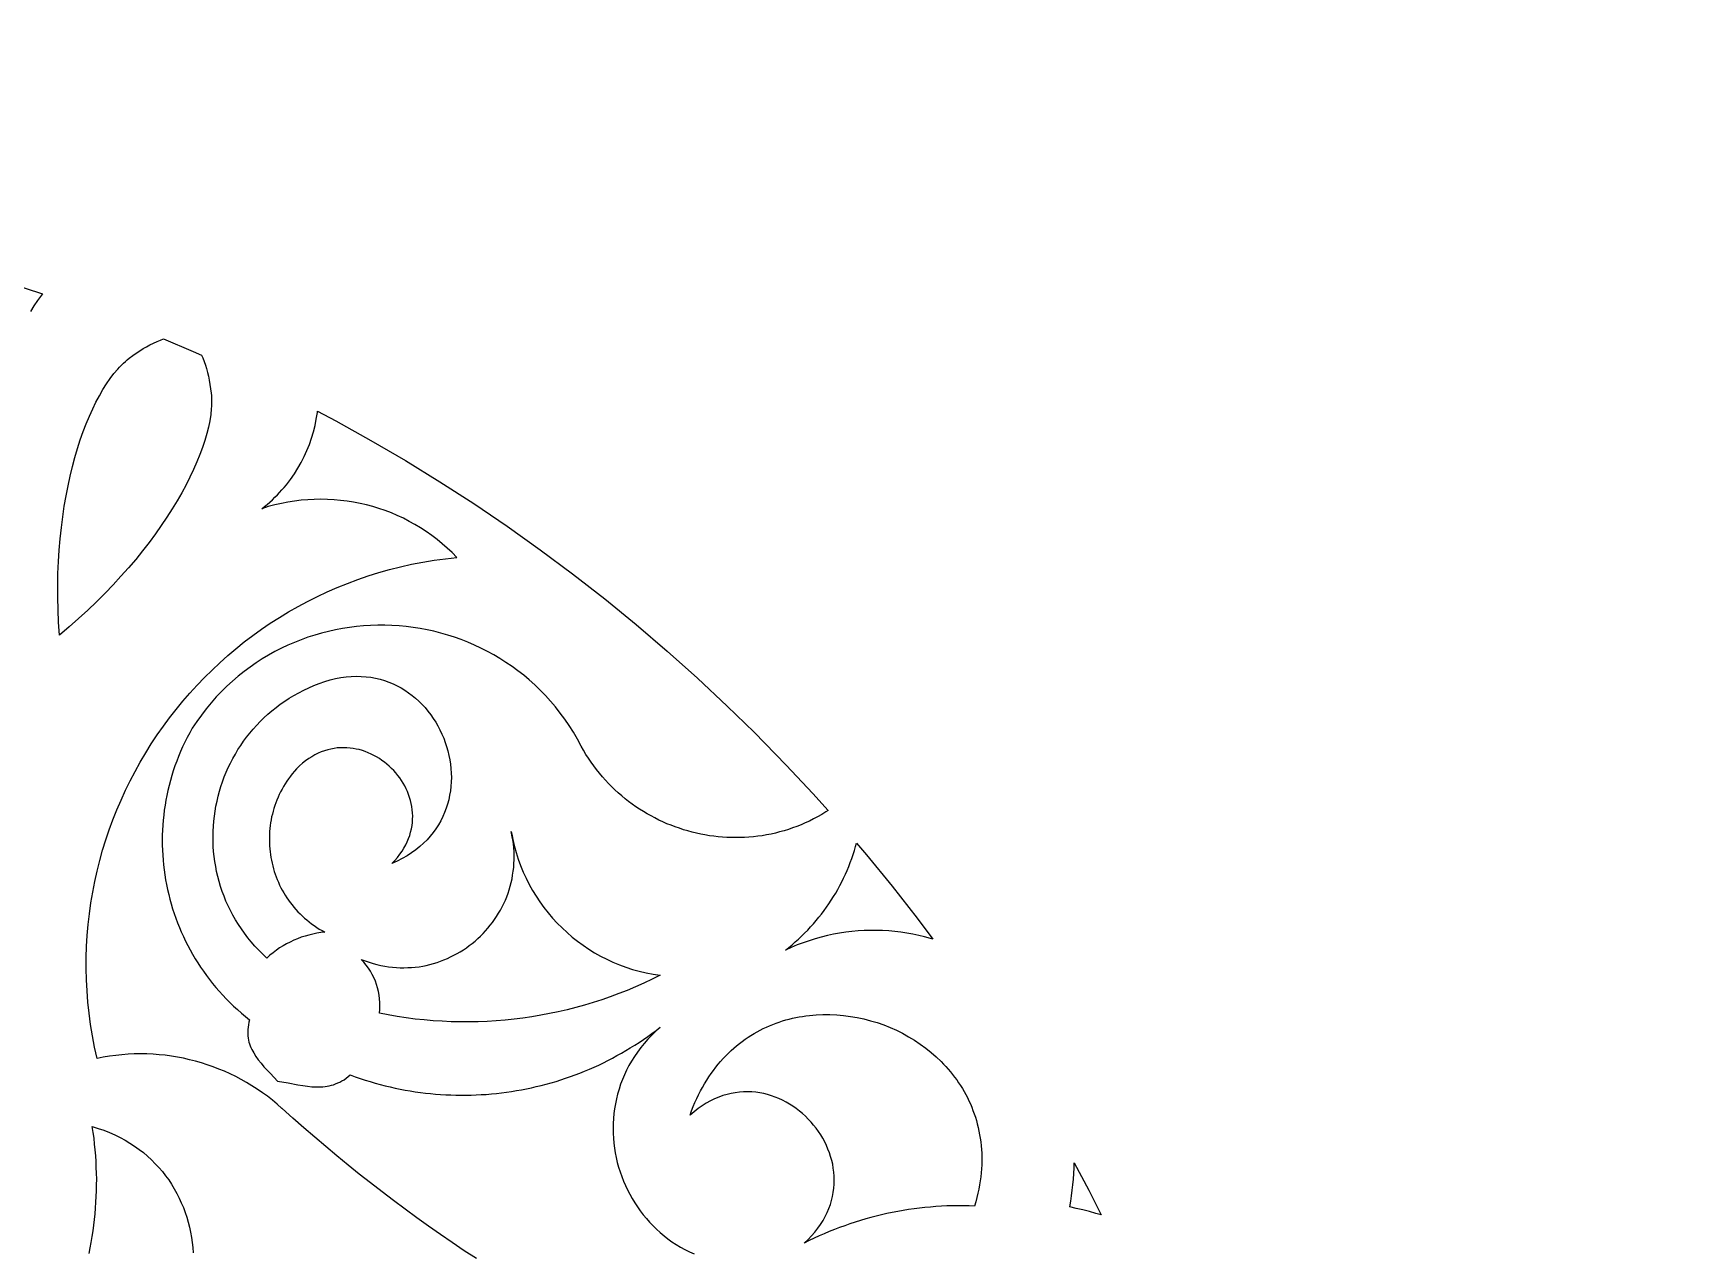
# Model space of a CAD drawing. Extents: x -1903 to -234, y -575 to 545.
# Drawn here: x -1296.4 to -1160.6, y 48.7 to 149.1 of the extents above; entities that cross this region are included whole.
import ezdxf

# ---------------------------------------------------------------- set-up
doc = ezdxf.new("R2010")
doc.units = 0
doc.layers.add('LAYER_1', color=18, linetype='CONTINUOUS')

msp = doc.modelspace()

# ---------------------------------------------------------------- linework, layer by layer
at = {"layer": 'LAYER_1'}
msp.add_lwpolyline([(-1342.91, 545.22, 0.414214), (-1902.91, -14.78, 0.414214), (-1342.91, -574.78, 0.414214), (-782.91, -14.78, 0.414214)], format="xyb", close=True, dxfattribs=at)
msp.add_lwpolyline([(-1342.92, 135.22, -0.080315), (-1295.65, 127.58), (-1295.73, 127.48), (-1296.06, 127.05), (-1296.36, 126.6), (-1296.65, 126.15)], format="xyb", dxfattribs=at)
for points in [[(-1283.23, 122.83), (-1282.56, 122.53), (-1282.46, 122.32), (-1282.34, 122.03), (-1282.24, 121.73), (-1282.15, 121.43), (-1282.06, 121.12), (-1281.99, 120.8), (-1281.92, 120.47), (-1281.86, 120.13), (-1281.81, 119.78), (-1281.76, 119.42), (-1281.74, 119.22), (-1281.73, 119.01), (-1281.72, 118.79), (-1281.73, 118.57), (-1281.73, 118.35), (-1281.75, 118.12), (-1281.8, 117.64), (-1281.88, 117.14), (-1281.99, 116.62), (-1282.12, 116.08), (-1282.29, 115.52), (-1282.48, 114.94), (-1282.69, 114.35), (-1282.94, 113.75), (-1283.21, 113.13), (-1283.51, 112.5), (-1283.83, 111.86), (-1284.19, 111.2), (-1284.57, 110.54), (-1284.97, 109.87), (-1285.41, 109.19), (-1285.87, 108.51), (-1286.35, 107.82), (-1286.87, 107.12), (-1287.41, 106.42), (-1287.97, 105.72), (-1288.57, 105.02), (-1289.19, 104.32), (-1289.83, 103.62), (-1290.5, 102.92), (-1291.2, 102.22), (-1291.93, 101.53), (-1292.68, 100.84), (-1293.45, 100.16), (-1294.26, 99.48), (-1294.33, 100.53), (-1294.37, 101.56), (-1294.4, 102.58), (-1294.4, 103.58), (-1294.38, 104.56), (-1294.34, 105.53), (-1294.28, 106.48), (-1294.2, 107.42), (-1294.1, 108.33), (-1293.99, 109.22), (-1293.86, 110.1), (-1293.71, 110.95), (-1293.55, 111.78), (-1293.38, 112.58), (-1293.19, 113.36), (-1292.98, 114.12), (-1292.77, 114.85), (-1292.54, 115.56), (-1292.3, 116.24), (-1292.05, 116.89), (-1291.79, 117.51), (-1291.52, 118.11), (-1291.25, 118.67), (-1290.96, 119.2), (-1290.67, 119.71), (-1290.38, 120.18), (-1290.08, 120.61), (-1289.77, 121.02), (-1289.46, 121.39), (-1289.3, 121.56), (-1289.15, 121.72), (-1288.99, 121.87), (-1288.83, 122.02), (-1288.67, 122.15), (-1288.51, 122.28), (-1288.22, 122.5), (-1287.93, 122.7), (-1287.64, 122.9), (-1287.36, 123.08), (-1287.08, 123.24), (-1286.8, 123.4), (-1286.51, 123.54), (-1286.22, 123.67), (-1285.93, 123.79), (-1285.7, 123.88)], [(-1269.4, 96.08), (-1269, 96.05), (-1268.61, 96), (-1268.23, 95.93), (-1267.85, 95.85), (-1267.49, 95.74), (-1267.13, 95.61), (-1266.78, 95.47), (-1266.45, 95.31), (-1266.12, 95.13), (-1265.81, 94.94), (-1265.5, 94.73), (-1265.21, 94.51), (-1264.92, 94.27), (-1264.65, 94.03), (-1264.39, 93.77), (-1264.14, 93.5), (-1263.91, 93.21), (-1263.68, 92.92), (-1263.47, 92.62), (-1263.27, 92.31), (-1263.09, 91.99), (-1262.92, 91.66), (-1262.76, 91.33), (-1262.61, 90.99), (-1262.48, 90.64), (-1262.37, 90.29), (-1262.27, 89.93), (-1262.18, 89.57), (-1262.11, 89.21), (-1262.05, 88.85), (-1262.01, 88.48), (-1261.99, 88.11), (-1261.98, 87.74), (-1261.99, 87.38), (-1262.01, 87.01), (-1262.06, 86.64), (-1262.12, 86.28), (-1262.19, 85.92), (-1262.29, 85.56), (-1262.4, 85.21), (-1262.53, 84.86), (-1262.68, 84.52), (-1262.85, 84.18), (-1263.04, 83.85), (-1263.25, 83.53), (-1263.47, 83.22), (-1263.72, 82.91), (-1263.98, 82.62), (-1264.27, 82.33), (-1264.58, 82.05), (-1264.91, 81.79), (-1265.26, 81.54), (-1265.63, 81.3), (-1266.02, 81.07), (-1266.43, 80.86), (-1266.87, 80.66), (-1266.63, 80.91), (-1266.42, 81.16), (-1266.22, 81.42), (-1266.04, 81.67), (-1265.88, 81.93), (-1265.74, 82.19), (-1265.61, 82.46), (-1265.5, 82.72), (-1265.41, 82.98), (-1265.33, 83.25), (-1265.27, 83.52), (-1265.22, 83.78), (-1265.19, 84.05), (-1265.17, 84.31), (-1265.16, 84.57), (-1265.17, 84.83), (-1265.2, 85.09), (-1265.23, 85.35), (-1265.28, 85.6), (-1265.34, 85.85), (-1265.42, 86.1), (-1265.5, 86.35), (-1265.6, 86.59), (-1265.7, 86.82), (-1265.82, 87.05), (-1265.95, 87.28), (-1266.09, 87.5), (-1266.23, 87.71), (-1266.39, 87.92), (-1266.55, 88.12), (-1266.72, 88.31), (-1266.9, 88.5), (-1267.09, 88.68), (-1267.29, 88.85), (-1267.49, 89.01), (-1267.7, 89.16), (-1267.91, 89.31), (-1268.14, 89.44), (-1268.36, 89.57), (-1268.59, 89.68), (-1268.83, 89.79), (-1269.07, 89.88), (-1269.31, 89.96), (-1269.56, 90.04), (-1269.81, 90.09), (-1270.07, 90.14), (-1270.32, 90.17), (-1270.58, 90.2), (-1270.84, 90.2), (-1271.11, 90.2), (-1271.37, 90.18), (-1271.64, 90.14), (-1271.9, 90.09), (-1272.16, 90.03), (-1272.43, 89.94), (-1272.69, 89.85), (-1272.96, 89.74), (-1273.22, 89.61), (-1273.48, 89.46), (-1273.73, 89.3), (-1273.99, 89.11), (-1274.24, 88.92), (-1274.49, 88.7), (-1274.74, 88.46), (-1274.91, 88.26), (-1275.08, 88.06), (-1275.23, 87.86), (-1275.39, 87.65), (-1275.53, 87.44), (-1275.67, 87.23), (-1275.8, 87.01), (-1275.92, 86.79), (-1276.04, 86.57), (-1276.15, 86.35), (-1276.25, 86.12), (-1276.35, 85.89), (-1276.44, 85.67), (-1276.52, 85.43), (-1276.59, 85.2), (-1276.66, 84.97), (-1276.72, 84.73), (-1276.78, 84.5), (-1276.83, 84.26), (-1276.87, 84.02), (-1276.9, 83.78), (-1276.93, 83.55), (-1276.95, 83.31), (-1276.96, 83.07), (-1276.97, 82.83), (-1276.97, 82.59), (-1276.97, 82.35), (-1276.96, 82.11), (-1276.94, 81.87), (-1276.91, 81.63), (-1276.88, 81.4), (-1276.85, 81.16), (-1276.8, 80.93), (-1276.75, 80.69), (-1276.69, 80.46), (-1276.63, 80.23), (-1276.56, 80), (-1276.49, 79.78), (-1276.4, 79.55), (-1276.32, 79.33), (-1276.22, 79.11), (-1276.12, 78.89), (-1276.01, 78.67), (-1275.9, 78.46), (-1275.78, 78.25), (-1275.66, 78.04), (-1275.53, 77.84), (-1275.39, 77.64), (-1275.25, 77.44), (-1275.1, 77.25), (-1274.94, 77.06), (-1274.78, 76.87), (-1274.62, 76.69), (-1274.44, 76.52), (-1274.27, 76.34), (-1274.08, 76.17), (-1273.89, 76.01), (-1273.7, 75.85), (-1273.49, 75.7), (-1273.29, 75.55), (-1273.07, 75.4), (-1272.86, 75.26), (-1272.63, 75.13), (-1272.4, 75), (-1272.73, 74.97), (-1273.06, 74.91), (-1273.39, 74.85), (-1273.71, 74.77), (-1274.03, 74.68), (-1274.35, 74.58), (-1274.66, 74.46), (-1274.96, 74.34), (-1275.26, 74.19), (-1275.55, 74.04), (-1275.84, 73.88), (-1276.12, 73.7), (-1276.39, 73.51), (-1276.66, 73.31), (-1276.92, 73.1), (-1277.17, 72.87), (-1277.51, 73.19), (-1277.84, 73.52), (-1278.16, 73.86), (-1278.46, 74.2), (-1278.74, 74.55), (-1279.02, 74.91), (-1279.27, 75.28), (-1279.52, 75.64), (-1279.75, 76.02), (-1279.97, 76.4), (-1280.17, 76.78), (-1280.36, 77.17), (-1280.54, 77.56), (-1280.7, 77.96), (-1280.85, 78.36), (-1280.98, 78.77), (-1281.1, 79.17), (-1281.21, 79.58), (-1281.31, 79.99), (-1281.39, 80.41), (-1281.46, 80.82), (-1281.51, 81.24), (-1281.56, 81.65), (-1281.59, 82.07), (-1281.6, 82.49), (-1281.61, 82.91), (-1281.6, 83.32), (-1281.58, 83.74), (-1281.54, 84.16), (-1281.5, 84.57), (-1281.44, 84.98), (-1281.37, 85.39), (-1281.28, 85.8), (-1281.19, 86.21), (-1281.08, 86.61), (-1280.96, 87.01), (-1280.82, 87.4), (-1280.68, 87.79), (-1280.52, 88.18), (-1280.35, 88.56), (-1280.17, 88.94), (-1279.98, 89.31), (-1279.77, 89.68), (-1279.56, 90.04), (-1279.33, 90.39), (-1279.09, 90.74), (-1278.84, 91.08), (-1278.57, 91.41), (-1278.3, 91.74), (-1278.01, 92.06), (-1277.72, 92.37), (-1277.41, 92.67), (-1277.09, 92.96), (-1276.76, 93.24), (-1276.42, 93.52), (-1276.07, 93.78), (-1275.7, 94.03), (-1275.33, 94.28), (-1274.94, 94.51), (-1274.55, 94.73), (-1274.14, 94.94), (-1273.73, 95.13), (-1273.3, 95.32), (-1272.86, 95.49), (-1272.4, 95.65), (-1271.95, 95.79), (-1271.51, 95.89), (-1271.07, 95.98), (-1270.64, 96.04), (-1270.22, 96.08), (-1269.81, 96.09)], [(-1256.98, 82.95), (-1256.92, 82.64), (-1256.94, 82.71), (-1257.05, 83.29)], [(-1256.81, 82.14), (-1256.65, 81.58), (-1256.48, 81.03), (-1256.28, 80.49), (-1256.06, 79.96), (-1255.82, 79.44), (-1255.57, 78.93), (-1255.29, 78.44), (-1255, 77.96), (-1254.68, 77.49), (-1254.35, 77.03), (-1254.01, 76.59), (-1253.64, 76.16), (-1253.26, 75.75), (-1252.86, 75.35), (-1252.45, 74.97), (-1252.03, 74.6), (-1251.58, 74.25), (-1251.13, 73.92), (-1250.66, 73.61), (-1250.18, 73.31), (-1249.69, 73.03), (-1249.18, 72.77), (-1248.67, 72.54), (-1248.14, 72.32), (-1247.6, 72.12), (-1247.06, 71.94), (-1246.5, 71.79), (-1245.94, 71.65), (-1245.36, 71.54), (-1244.78, 71.45), (-1245.45, 71.12), (-1246.13, 70.8), (-1246.81, 70.5), (-1247.5, 70.21), (-1248.19, 69.94), (-1248.89, 69.68), (-1249.59, 69.44), (-1250.3, 69.21), (-1251.01, 69), (-1251.73, 68.8), (-1252.45, 68.61), (-1253.17, 68.45), (-1253.89, 68.29), (-1254.62, 68.16), (-1255.35, 68.03), (-1256.08, 67.93), (-1256.81, 67.84), (-1257.55, 67.76), (-1258.29, 67.7), (-1259.03, 67.65), (-1259.77, 67.62), (-1260.51, 67.61), (-1261.25, 67.61), (-1261.99, 67.63), (-1262.73, 67.66), (-1263.48, 67.71), (-1264.22, 67.77), (-1264.96, 67.85), (-1265.7, 67.95), (-1266.44, 68.06), (-1267.17, 68.18), (-1267.91, 68.33), (-1267.88, 68.63), (-1267.86, 68.92), (-1267.87, 69.22), (-1267.89, 69.52), (-1267.93, 69.82), (-1267.98, 70.12), (-1268.05, 70.41), (-1268.14, 70.7), (-1268.24, 70.98), (-1268.36, 71.26), (-1268.5, 71.53), (-1268.65, 71.79), (-1268.81, 72.05), (-1268.99, 72.29), (-1269.19, 72.53), (-1269.4, 72.75), (-1269.07, 72.63), (-1268.75, 72.52), (-1268.43, 72.42), (-1268.11, 72.33), (-1267.79, 72.26), (-1267.47, 72.2), (-1267.15, 72.15), (-1266.83, 72.11), (-1266.51, 72.09), (-1266.19, 72.07), (-1265.88, 72.07), (-1265.57, 72.08), (-1265.26, 72.09), (-1264.95, 72.12), (-1264.64, 72.16), (-1264.34, 72.21), (-1264.04, 72.27), (-1263.74, 72.34), (-1263.45, 72.42), (-1263.16, 72.51), (-1262.87, 72.61), (-1262.59, 72.72), (-1262.31, 72.84), (-1262.04, 72.96), (-1261.77, 73.1), (-1261.5, 73.24), (-1261.24, 73.39), (-1260.99, 73.55), (-1260.74, 73.72), (-1260.5, 73.9), (-1260.26, 74.08), (-1260.03, 74.27), (-1259.8, 74.47), (-1259.58, 74.68), (-1259.37, 74.89), (-1259.17, 75.11), (-1258.97, 75.34), (-1258.78, 75.57), (-1258.59, 75.81), (-1258.42, 76.05), (-1258.25, 76.3), (-1258.09, 76.56), (-1257.94, 76.82), (-1257.79, 77.09), (-1257.66, 77.36), (-1257.53, 77.64), (-1257.42, 77.92), (-1257.31, 78.21), (-1257.21, 78.5), (-1257.13, 78.8), (-1257.05, 79.1), (-1256.98, 79.4), (-1256.93, 79.71), (-1256.88, 80.02), (-1256.84, 80.33), (-1256.82, 80.65), (-1256.81, 80.97), (-1256.8, 81.3), (-1256.81, 81.62), (-1256.84, 81.95), (-1256.87, 82.28), (-1256.92, 82.62), (-1256.92, 82.64)], [(-1227.79, 81.38), (-1225.67, 78.79), (-1223.62, 76.15), (-1222.33, 74.42), (-1222.52, 74.48), (-1223, 74.61), (-1223.49, 74.73), (-1223.97, 74.84), (-1224.47, 74.93), (-1224.96, 75), (-1225.46, 75.06), (-1225.96, 75.11), (-1226.46, 75.14), (-1226.97, 75.15), (-1227.47, 75.15), (-1227.98, 75.14), (-1228.48, 75.11), (-1228.99, 75.06), (-1229.5, 75), (-1230, 74.92), (-1230.51, 74.83), (-1231.01, 74.72), (-1231.51, 74.6), (-1232.01, 74.46), (-1232.51, 74.3), (-1233, 74.13), (-1233.49, 73.95), (-1233.98, 73.75), (-1234.47, 73.53), (-1234.19, 73.75), (-1233.92, 73.97), (-1233.65, 74.2), (-1233.39, 74.44), (-1233.13, 74.68), (-1232.88, 74.92), (-1232.63, 75.18), (-1232.39, 75.43), (-1232.16, 75.69), (-1231.93, 75.96), (-1231.71, 76.23), (-1231.49, 76.5), (-1231.28, 76.78), (-1231.08, 77.06), (-1230.88, 77.35), (-1230.69, 77.64), (-1230.5, 77.93), (-1230.32, 78.23), (-1230.15, 78.53), (-1229.98, 78.84), (-1229.82, 79.14), (-1229.67, 79.46), (-1229.52, 79.77), (-1229.38, 80.09), (-1229.25, 80.41), (-1229.12, 80.73), (-1229, 81.06), (-1228.89, 81.39), (-1228.78, 81.72), (-1228.69, 82.06), (-1228.61, 82.34)], [(-1230.8, 68.22), (-1230.24, 68.2), (-1229.67, 68.15), (-1229.11, 68.07), (-1228.55, 67.98), (-1228, 67.86), (-1227.45, 67.71), (-1226.91, 67.55), (-1226.37, 67.36), (-1225.84, 67.15), (-1225.32, 66.92), (-1224.82, 66.67), (-1224.32, 66.39), (-1223.84, 66.1), (-1223.37, 65.78), (-1222.91, 65.45), (-1222.47, 65.1), (-1222.04, 64.73), (-1221.64, 64.34), (-1221.44, 64.13), (-1221.25, 63.93), (-1221.06, 63.72), (-1220.88, 63.5), (-1220.7, 63.28), (-1220.53, 63.06), (-1220.36, 62.83), (-1220.2, 62.59), (-1220.04, 62.36), (-1219.89, 62.12), (-1219.75, 61.87), (-1219.61, 61.62), (-1219.48, 61.37), (-1219.35, 61.11), (-1219.23, 60.85), (-1219.12, 60.58), (-1219.02, 60.31), (-1218.92, 60.04), (-1218.82, 59.76), (-1218.74, 59.48), (-1218.66, 59.2), (-1218.59, 58.91), (-1218.53, 58.62), (-1218.47, 58.32), (-1218.42, 58.02), (-1218.38, 57.72), (-1218.35, 57.41), (-1218.32, 57.1), (-1218.3, 56.79), (-1218.3, 56.48), (-1218.3, 56.16), (-1218.3, 55.83), (-1218.32, 55.51), (-1218.35, 55.18), (-1218.38, 54.85), (-1218.43, 54.51), (-1218.48, 54.18), (-1218.54, 53.83), (-1218.61, 53.49), (-1218.69, 53.14), (-1218.79, 52.79), (-1218.89, 52.44), (-1219.34, 52.46), (-1219.8, 52.47), (-1220.25, 52.47), (-1220.71, 52.46), (-1221.16, 52.45), (-1221.61, 52.42), (-1222.07, 52.4), (-1222.52, 52.36), (-1222.97, 52.32), (-1223.42, 52.27), (-1223.87, 52.21), (-1224.32, 52.15), (-1224.77, 52.07), (-1225.21, 52), (-1225.66, 51.91), (-1226.1, 51.82), (-1226.54, 51.72), (-1226.98, 51.61), (-1227.42, 51.5), (-1227.85, 51.38), (-1228.29, 51.25), (-1228.72, 51.11), (-1229.15, 50.97), (-1229.58, 50.82), (-1230.01, 50.67), (-1230.43, 50.51), (-1230.85, 50.34), (-1231.27, 50.16), (-1231.69, 49.98), (-1232.1, 49.79), (-1232.51, 49.59), (-1232.92, 49.39), (-1232.6, 49.69), (-1232.31, 49.99), (-1232.04, 50.3), (-1231.79, 50.61), (-1231.57, 50.93), (-1231.36, 51.25), (-1231.18, 51.57), (-1231.02, 51.9), (-1230.88, 52.23), (-1230.76, 52.56), (-1230.66, 52.89), (-1230.58, 53.23), (-1230.52, 53.56), (-1230.47, 53.9), (-1230.45, 54.23), (-1230.44, 54.56), (-1230.45, 54.9), (-1230.47, 55.23), (-1230.52, 55.55), (-1230.57, 55.88), (-1230.65, 56.2), (-1230.74, 56.51), (-1230.84, 56.83), (-1230.96, 57.14), (-1231.09, 57.44), (-1231.23, 57.73), (-1231.39, 58.02), (-1231.56, 58.31), (-1231.74, 58.58), (-1231.93, 58.85), (-1232.14, 59.11), (-1232.35, 59.36), (-1232.58, 59.61), (-1232.81, 59.84), (-1233.06, 60.06), (-1233.31, 60.27), (-1233.58, 60.48), (-1233.85, 60.66), (-1234.12, 60.84), (-1234.41, 61.01), (-1234.7, 61.16), (-1235, 61.3), (-1235.31, 61.42), (-1235.62, 61.53), (-1235.93, 61.62), (-1236.25, 61.7), (-1236.57, 61.77), (-1236.9, 61.81), (-1237.23, 61.84), (-1237.57, 61.85), (-1237.91, 61.85), (-1238.25, 61.83), (-1238.59, 61.78), (-1238.93, 61.72), (-1239.27, 61.64), (-1239.61, 61.54), (-1239.96, 61.41), (-1240.3, 61.27), (-1240.64, 61.1), (-1240.98, 60.92), (-1241.32, 60.71), (-1241.66, 60.47), (-1241.99, 60.21), (-1242.32, 59.93), (-1242.19, 60.28), (-1242.06, 60.63), (-1241.92, 60.96), (-1241.77, 61.29), (-1241.62, 61.61), (-1241.46, 61.92), (-1241.3, 62.22), (-1241.13, 62.52), (-1240.95, 62.81), (-1240.77, 63.09), (-1240.59, 63.36), (-1240.4, 63.62), (-1240.2, 63.88), (-1240.01, 64.12), (-1239.8, 64.36), (-1239.59, 64.59), (-1239.38, 64.82), (-1239.16, 65.04), (-1238.94, 65.25), (-1238.72, 65.45), (-1238.49, 65.64), (-1238.26, 65.83), (-1238.02, 66.01), (-1237.78, 66.18), (-1237.54, 66.35), (-1237.3, 66.5), (-1237.05, 66.65), (-1236.8, 66.8), (-1236.54, 66.93), (-1236.29, 67.06), (-1236.03, 67.18), (-1235.77, 67.3), (-1235.5, 67.41), (-1235.24, 67.51), (-1234.97, 67.6), (-1234.7, 67.69), (-1234.43, 67.77), (-1234.16, 67.84), (-1233.88, 67.91), (-1233.61, 67.97), (-1233.33, 68.03), (-1233.05, 68.07), (-1232.77, 68.11), (-1232.49, 68.15), (-1231.93, 68.2), (-1231.37, 68.22)], [(-1209.48, 53.75), (-1208.47, 51.72), (-1208.9, 51.84), (-1209.43, 51.99), (-1209.97, 52.13), (-1210.51, 52.25), (-1211.05, 52.37), (-1210.97, 52.83), (-1210.9, 53.28), (-1210.84, 53.74), (-1210.79, 54.2), (-1210.74, 54.66), (-1210.71, 55.12), (-1210.68, 55.58), (-1210.67, 55.99)]]:
    msp.add_lwpolyline(points, close=True, dxfattribs=at)
for points in [[(-1259.92, 48.11), (-1260.92, 48.76), (-1261.9, 49.43), (-1262.88, 50.1), (-1263.86, 50.78), (-1264.82, 51.48), (-1265.78, 52.18), (-1266.74, 52.89), (-1267.68, 53.61), (-1268.63, 54.34), (-1269.56, 55.07), (-1270.49, 55.82), (-1271.41, 56.57), (-1272.32, 57.34), (-1273.23, 58.11), (-1274.13, 58.89), (-1275.03, 59.68), (-1275.91, 60.48), (-1275.93, 60.48), (-1276.32, 60.83), (-1276.72, 61.16), (-1277.13, 61.48), (-1277.54, 61.78), (-1277.97, 62.07), (-1278.4, 62.35), (-1278.84, 62.61), (-1279.28, 62.87), (-1279.73, 63.1), (-1280.19, 63.33), (-1280.65, 63.54), (-1281.12, 63.73), (-1281.6, 63.91), (-1282.08, 64.08), (-1282.56, 64.24), (-1283.05, 64.38), (-1283.54, 64.5), (-1284.03, 64.61), (-1284.53, 64.71), (-1285.03, 64.79), (-1285.54, 64.86), (-1286.04, 64.91), (-1286.55, 64.95), (-1287.06, 64.97), (-1287.57, 64.98), (-1288.09, 64.97), (-1288.6, 64.95), (-1289.11, 64.91), (-1289.62, 64.85), (-1290.14, 64.78), (-1290.65, 64.7), (-1291.16, 64.6), (-1291.26, 65.07), (-1291.36, 65.53), (-1291.46, 66), (-1291.54, 66.46), (-1291.62, 66.93), (-1291.69, 67.39), (-1291.81, 68.32), (-1291.91, 69.25), (-1291.98, 70.17), (-1292.03, 71.09), (-1292.05, 72.01), (-1292.05, 72.92), (-1292.02, 73.83), (-1291.97, 74.73), (-1291.89, 75.63), (-1291.79, 76.52), (-1291.66, 77.41), (-1291.52, 78.29), (-1291.34, 79.17), (-1291.15, 80.04), (-1290.93, 80.9), (-1290.7, 81.75), (-1290.43, 82.6), (-1290.15, 83.43), (-1289.85, 84.26), (-1289.52, 85.08), (-1289.18, 85.89), (-1288.81, 86.69), (-1288.43, 87.48), (-1288.02, 88.25), (-1287.6, 89.02), (-1287.15, 89.78), (-1286.69, 90.52), (-1286.2, 91.25), (-1285.7, 91.97), (-1285.18, 92.67), (-1284.64, 93.36), (-1284.09, 94.04), (-1283.51, 94.7), (-1282.92, 95.35), (-1282.32, 95.98), (-1281.69, 96.6), (-1281.05, 97.2), (-1280.4, 97.79), (-1279.73, 98.36), (-1279.04, 98.91), (-1278.34, 99.44), (-1277.62, 99.96), (-1276.89, 100.46), (-1276.14, 100.94), (-1275.38, 101.4), (-1274.6, 101.84), (-1273.82, 102.26), (-1273.01, 102.66), (-1272.2, 103.04), (-1271.37, 103.4), (-1270.53, 103.74), (-1269.68, 104.06), (-1268.82, 104.35), (-1267.94, 104.63), (-1267.06, 104.88), (-1266.16, 105.1), (-1265.25, 105.31), (-1264.79, 105.4), (-1264.33, 105.48), (-1263.87, 105.56), (-1263.4, 105.64), (-1262.94, 105.71), (-1262.47, 105.77), (-1261.99, 105.82), (-1261.52, 105.87), (-1261.91, 106.27), (-1262.32, 106.65), (-1262.74, 107.01), (-1263.16, 107.36), (-1263.6, 107.69), (-1264.05, 108.01), (-1264.51, 108.31), (-1264.98, 108.59), (-1265.45, 108.85), (-1265.93, 109.1), (-1266.43, 109.33), (-1266.92, 109.54), (-1267.43, 109.73), (-1267.94, 109.91), (-1268.45, 110.07), (-1268.98, 110.21), (-1269.5, 110.33), (-1270.03, 110.43), (-1270.56, 110.52), (-1271.1, 110.58), (-1271.64, 110.63), (-1272.18, 110.66), (-1272.72, 110.67), (-1273.27, 110.66), (-1273.81, 110.63), (-1274.35, 110.59), (-1274.9, 110.52), (-1275.44, 110.43), (-1275.98, 110.33), (-1276.52, 110.2), (-1277.06, 110.06), (-1277.59, 109.89), (-1277.37, 110.07), (-1277.15, 110.25), (-1276.93, 110.44), (-1276.72, 110.63), (-1276.51, 110.83), (-1276.31, 111.03), (-1276.12, 111.23), (-1275.93, 111.44), (-1275.75, 111.65), (-1275.57, 111.87), (-1275.4, 112.08), (-1275.23, 112.31), (-1274.91, 112.76), (-1274.62, 113.22), (-1274.35, 113.7), (-1274.1, 114.19), (-1273.87, 114.68), (-1273.67, 115.19), (-1273.49, 115.7), (-1273.34, 116.22), (-1273.2, 116.75), (-1273.1, 117.28), (-1273.01, 117.81), (-1273, 117.92), (-1271.48, 117.12), (-1268.6, 115.52), (-1265.75, 113.85), (-1262.93, 112.11), (-1260.14, 110.31), (-1257.38, 108.45), (-1254.67, 106.51), (-1251.99, 104.52), (-1249.35, 102.46), (-1246.75, 100.34), (-1244.2, 98.16), (-1241.7, 95.93), (-1239.25, 93.63), (-1237.04, 91.47), (-1234.39, 88.76), (-1232.21, 86.43), (-1230.95, 85.03), (-1231.14, 84.91), (-1231.47, 84.7), (-1231.81, 84.51), (-1232.14, 84.33), (-1232.48, 84.16), (-1232.83, 84), (-1233.17, 83.85), (-1233.52, 83.71), (-1233.87, 83.59), (-1234.22, 83.47), (-1234.58, 83.36), (-1234.94, 83.26), (-1235.29, 83.17), (-1235.65, 83.09), (-1236.01, 83.01), (-1236.38, 82.95), (-1236.74, 82.9), (-1237.1, 82.86), (-1237.47, 82.83), (-1237.83, 82.8), (-1238.19, 82.79), (-1238.56, 82.79), (-1238.92, 82.79), (-1239.28, 82.81), (-1239.65, 82.83), (-1240.01, 82.86), (-1240.37, 82.9), (-1240.73, 82.95), (-1241.09, 83.01), (-1241.44, 83.08), (-1241.8, 83.16), (-1242.15, 83.25), (-1242.5, 83.34), (-1242.85, 83.44), (-1243.2, 83.56), (-1243.54, 83.68), (-1243.88, 83.81), (-1244.22, 83.94), (-1244.55, 84.09), (-1244.88, 84.24), (-1245.21, 84.41), (-1245.53, 84.58), (-1245.85, 84.76), (-1246.16, 84.94), (-1246.47, 85.14), (-1246.78, 85.34), (-1247.08, 85.56), (-1247.38, 85.78), (-1247.67, 86), (-1247.95, 86.24), (-1248.23, 86.48), (-1248.51, 86.73), (-1248.77, 86.99), (-1249.04, 87.26), (-1249.29, 87.53), (-1249.54, 87.81), (-1249.78, 88.1), (-1250.02, 88.4), (-1250.25, 88.7), (-1250.47, 89.01), (-1250.68, 89.33), (-1250.89, 89.65), (-1251.09, 89.99), (-1251.28, 90.33), (-1251.6, 90.91), (-1251.93, 91.47), (-1252.28, 92.02), (-1252.64, 92.55), (-1253.02, 93.06), (-1253.41, 93.56), (-1253.82, 94.04), (-1254.23, 94.5), (-1254.66, 94.94), (-1255.11, 95.37), (-1255.56, 95.78), (-1256.02, 96.17), (-1256.5, 96.54), (-1256.98, 96.9), (-1257.48, 97.23), (-1257.98, 97.55), (-1258.49, 97.86), (-1259.01, 98.14), (-1259.54, 98.41), (-1260.08, 98.66), (-1260.62, 98.89), (-1261.17, 99.11), (-1261.72, 99.3), (-1262.28, 99.48), (-1262.84, 99.64), (-1263.41, 99.79), (-1263.98, 99.91), (-1264.55, 100.02), (-1265.13, 100.11), (-1265.71, 100.18), (-1266.29, 100.24), (-1266.88, 100.27), (-1267.46, 100.29), (-1268.04, 100.29), (-1268.63, 100.27), (-1269.21, 100.24), (-1269.79, 100.18), (-1270.37, 100.11), (-1270.95, 100.02), (-1271.53, 99.91), (-1272.1, 99.78), (-1272.67, 99.64), (-1273.23, 99.48), (-1273.79, 99.3), (-1274.35, 99.1), (-1274.9, 98.88), (-1275.44, 98.64), (-1275.98, 98.39), (-1276.51, 98.12), (-1277.04, 97.82), (-1277.55, 97.51), (-1278.06, 97.19), (-1278.56, 96.84), (-1279.05, 96.48), (-1279.53, 96.09), (-1280, 95.69), (-1280.46, 95.27), (-1280.9, 94.83), (-1281.34, 94.38), (-1281.76, 93.9), (-1282.17, 93.41), (-1282.57, 92.89), (-1282.95, 92.36), (-1283.32, 91.81), (-1283.53, 91.43), (-1283.74, 91.05), (-1283.93, 90.66), (-1284.11, 90.27), (-1284.28, 89.88), (-1284.45, 89.49), (-1284.6, 89.09), (-1284.75, 88.7), (-1284.88, 88.3), (-1285.01, 87.9), (-1285.12, 87.49), (-1285.23, 87.09), (-1285.33, 86.68), (-1285.41, 86.27), (-1285.49, 85.87), (-1285.56, 85.46), (-1285.62, 85.05), (-1285.67, 84.64), (-1285.72, 84.23), (-1285.75, 83.82), (-1285.77, 83.4), (-1285.79, 82.99), (-1285.79, 82.58), (-1285.79, 82.17), (-1285.78, 81.76), (-1285.75, 81.35), (-1285.72, 80.94), (-1285.69, 80.54), (-1285.64, 80.13), (-1285.58, 79.72), (-1285.51, 79.32), (-1285.44, 78.92), (-1285.36, 78.52), (-1285.26, 78.12), (-1285.16, 77.72), (-1285.05, 77.33), (-1284.94, 76.94), (-1284.81, 76.55), (-1284.68, 76.16), (-1284.53, 75.78), (-1284.38, 75.39), (-1284.22, 75.02), (-1284.05, 74.64), (-1283.87, 74.27), (-1283.69, 73.9), (-1283.49, 73.54), (-1283.29, 73.18), (-1283.08, 72.82), (-1282.86, 72.47), (-1282.63, 72.12), (-1282.4, 71.78), (-1282.15, 71.44), (-1281.9, 71.1), (-1281.64, 70.78), (-1281.37, 70.45), (-1281.1, 70.13), (-1280.81, 69.82), (-1280.52, 69.51), (-1280.22, 69.21), (-1279.91, 68.91), (-1279.6, 68.62), (-1279.27, 68.34), (-1278.94, 68.06), (-1278.6, 67.79), (-1278.65, 67.58), (-1278.69, 67.38), (-1278.72, 67.18), (-1278.74, 66.99), (-1278.74, 66.81), (-1278.74, 66.63), (-1278.73, 66.45), (-1278.71, 66.28), (-1278.68, 66.12), (-1278.65, 65.95), (-1278.6, 65.8), (-1278.55, 65.64), (-1278.49, 65.49), (-1278.42, 65.34), (-1278.34, 65.19), (-1278.26, 65.05), (-1278.08, 64.77), (-1277.88, 64.48), (-1277.65, 64.21), (-1277.41, 63.92), (-1276.87, 63.35), (-1276.29, 62.74), (-1275.43, 62.58), (-1274.61, 62.42), (-1274.22, 62.36), (-1273.84, 62.31), (-1273.47, 62.27), (-1273.1, 62.25), (-1272.74, 62.25), (-1272.56, 62.27), (-1272.38, 62.28), (-1272.21, 62.31), (-1272.03, 62.35), (-1271.86, 62.39), (-1271.68, 62.44), (-1271.51, 62.5), (-1271.34, 62.58), (-1271.16, 62.66), (-1270.99, 62.75), (-1270.82, 62.85), (-1270.64, 62.97), (-1270.47, 63.1), (-1270.3, 63.24), (-1269.89, 63.09), (-1269.49, 62.95), (-1269.08, 62.82), (-1268.67, 62.69), (-1268.26, 62.57), (-1267.85, 62.46), (-1267.44, 62.35), (-1267.02, 62.25), (-1266.61, 62.16), (-1266.2, 62.07), (-1265.78, 62), (-1265.36, 61.92), (-1264.95, 61.86), (-1264.53, 61.8), (-1264.11, 61.75), (-1263.69, 61.7), (-1263.28, 61.66), (-1262.86, 61.63), (-1262.44, 61.61), (-1262.02, 61.59), (-1261.6, 61.58), (-1261.18, 61.57), (-1260.77, 61.57), (-1260.35, 61.58), (-1259.93, 61.59), (-1259.51, 61.62), (-1259.1, 61.64), (-1258.68, 61.68), (-1258.27, 61.72), (-1257.85, 61.77), (-1257.44, 61.82), (-1257.02, 61.88), (-1256.61, 61.95), (-1256.2, 62.02), (-1255.79, 62.1), (-1255.38, 62.19), (-1254.98, 62.28), (-1254.57, 62.38), (-1254.17, 62.48), (-1253.76, 62.6), (-1253.36, 62.71), (-1252.96, 62.84), (-1252.57, 62.97), (-1252.17, 63.11), (-1251.78, 63.25), (-1251.39, 63.4), (-1251, 63.56), (-1250.61, 63.72), (-1250.23, 63.89), (-1249.84, 64.06), (-1249.46, 64.25), (-1249.08, 64.43), (-1248.71, 64.63), (-1248.34, 64.83), (-1247.97, 65.04), (-1247.6, 65.25), (-1247.24, 65.47), (-1246.88, 65.69), (-1246.52, 65.92), (-1246.16, 66.16), (-1245.81, 66.4), (-1245.46, 66.65), (-1245.12, 66.91), (-1244.78, 67.17), (-1245.13, 66.85), (-1245.47, 66.52), (-1245.79, 66.18), (-1246.1, 65.84), (-1246.38, 65.49), (-1246.65, 65.13), (-1246.9, 64.76), (-1247.13, 64.39), (-1247.35, 64.02), (-1247.55, 63.64), (-1247.73, 63.25), (-1247.89, 62.86), (-1248.04, 62.47), (-1248.17, 62.07), (-1248.29, 61.67), (-1248.39, 61.27), (-1248.47, 60.87), (-1248.54, 60.46), (-1248.59, 60.06), (-1248.63, 59.65), (-1248.65, 59.25), (-1248.66, 58.84), (-1248.65, 58.43), (-1248.63, 58.03), (-1248.59, 57.62), (-1248.54, 57.22), (-1248.48, 56.82), (-1248.4, 56.43), (-1248.31, 56.04), (-1248.2, 55.65), (-1248.08, 55.26), (-1247.95, 54.88), (-1247.8, 54.5), (-1247.64, 54.13), (-1247.47, 53.77), (-1247.28, 53.41), (-1247.09, 53.06), (-1246.88, 52.71), (-1246.65, 52.37), (-1246.42, 52.04), (-1246.17, 51.72), (-1245.92, 51.41), (-1245.65, 51.1), (-1245.37, 50.81), (-1245.08, 50.53), (-1244.78, 50.25), (-1244.46, 49.99), (-1244.14, 49.74), (-1243.81, 49.5), (-1243.46, 49.27), (-1243.11, 49.05), (-1242.74, 48.85), (-1242.37, 48.66), (-1241.99, 48.49)], [(-1291.82, 48.52), (-1291.72, 48.99), (-1291.64, 49.45), (-1291.56, 49.92), (-1291.49, 50.39), (-1291.42, 50.86), (-1291.37, 51.33), (-1291.32, 51.8), (-1291.28, 52.27), (-1291.25, 52.75), (-1291.22, 53.23), (-1291.21, 53.7), (-1291.2, 54.18), (-1291.19, 54.66), (-1291.2, 55.14), (-1291.22, 55.62), (-1291.24, 56.1), (-1291.27, 56.58), (-1291.31, 57.06), (-1291.36, 57.54), (-1291.41, 58.03), (-1291.48, 58.51), (-1291.55, 58.99), (-1291.06, 58.84), (-1290.59, 58.68), (-1290.13, 58.5), (-1289.69, 58.31), (-1289.26, 58.1), (-1288.85, 57.87), (-1288.45, 57.63), (-1288.07, 57.38), (-1287.7, 57.11), (-1287.34, 56.84), (-1287, 56.55), (-1286.67, 56.25), (-1286.36, 55.93), (-1286.06, 55.61), (-1285.78, 55.28), (-1285.51, 54.94), (-1285.26, 54.59), (-1285.02, 54.23), (-1284.8, 53.86), (-1284.59, 53.48), (-1284.39, 53.1), (-1284.22, 52.71), (-1284.05, 52.32), (-1283.9, 51.92), (-1283.77, 51.52), (-1283.65, 51.11), (-1283.54, 50.7), (-1283.45, 50.28), (-1283.38, 49.86), (-1283.32, 49.44), (-1283.28, 49.02), (-1283.25, 48.59)]]:
    msp.add_lwpolyline(points, dxfattribs=at)

doc.saveas('drawing.dxf')
